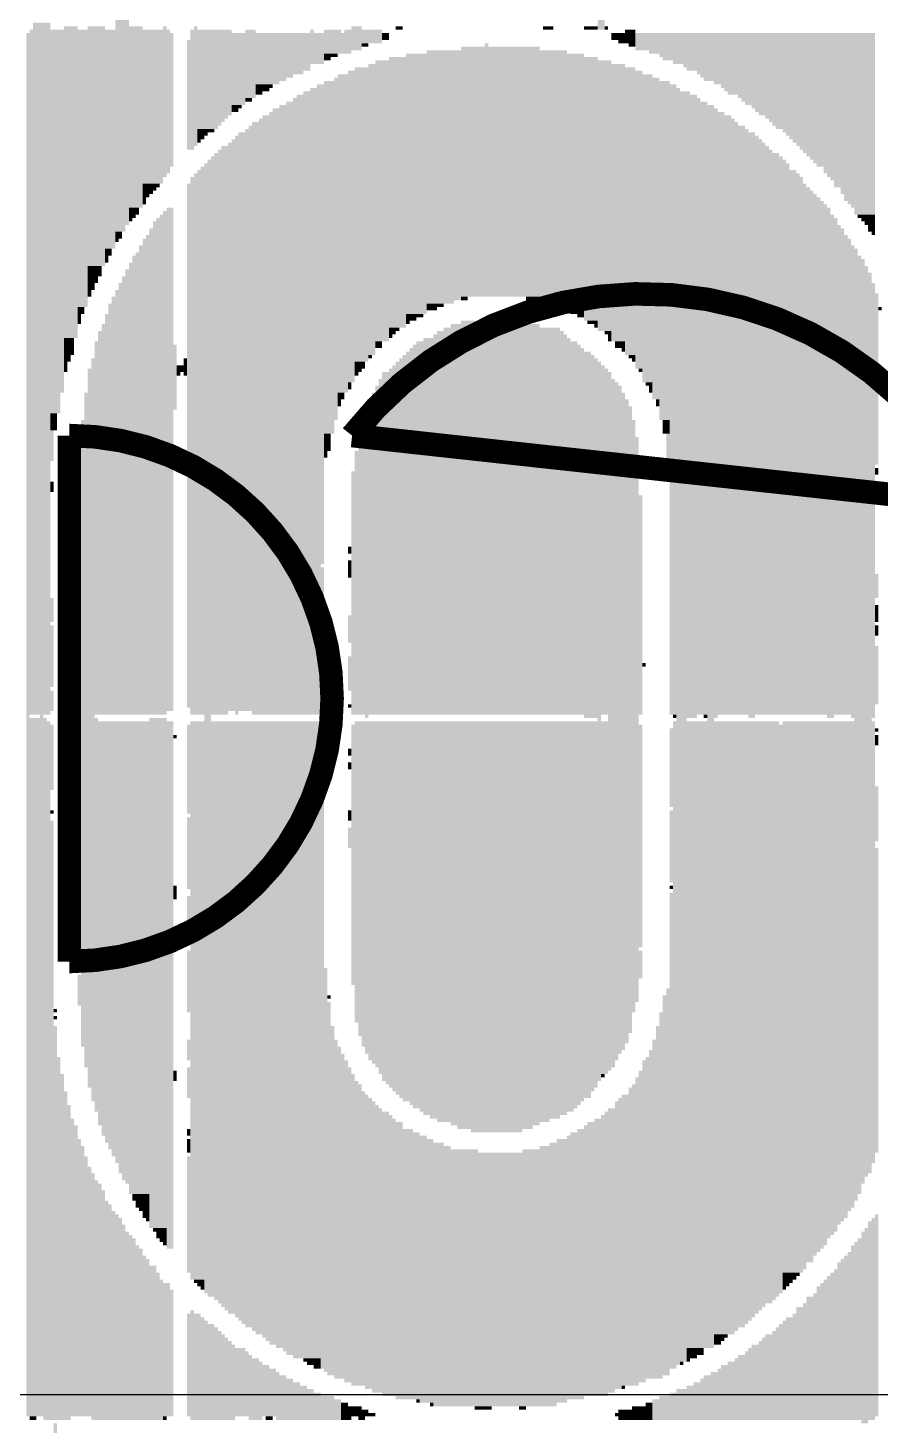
# Model space of a CAD drawing. Extents: x 0 to 19.7, y 0 to 11.
# Drawn here: x 13.836 to 15.644, y 3.736 to 6.698 of the extents above; entities that cross this region are included whole.
import ezdxf

# ---------------------------------------------------------------- set-up
doc = ezdxf.new("R2010")
doc.units = 0
doc.layers.get('0').update_dxf_attribs({"linetype": 'CONTINUOUS'})
doc.layers.add('1', color=1, linetype='CONTINUOUS')

# ---------------------------------------------------------------- blocks, each defined once
blk = doc.blocks.new('*U0')
at = {"color": 7}
for points in [[(2072, 1124), (2074, 1124), (2072, 922), (2074, 922)], [(1931, 1099), (1934, 1099), (1931, 863), (1934, 863)], [(1934, 1098), (1935, 1098), (1934, 865), (1935, 865)], [(1907, 924), (1912, 924), (1907, 722), (1912, 722)], [(1916, 923), (1920, 923), (1916, 832), (1920, 832)], [(1923, 923), (1928, 923), (1923, 853), (1928, 853)], [(1935, 923), (1939, 923), (1935, 870), (1939, 870)], [(1945, 923), (1946, 923), (1945, 879), (1946, 879)], [(1954, 923), (1955, 923), (1954, 888), (1955, 888)], [(2000, 923), (2003, 923), (2000, 916), (2003, 916)], [(2013, 923), (2015, 923), (2013, 922), (2015, 922)], [(2056, 923), (2059, 923), (2056, 922), (2059, 922)], [(2068, 923), (2072, 923), (2068, 922), (2072, 922)], [(2074, 923), (2075, 923), (2074, 922), (2075, 922)], [(1905, 921), (1906, 921), (1905, 517), (1906, 517)], [(1906, 922), (1907, 922), (1906, 722), (1907, 722)], [(1912, 922), (1916, 922), (1912, 816), (1916, 816)], [(1920, 922), (1923, 922), (1920, 841), (1923, 841)], [(1928, 922), (1931, 922), (1928, 858), (1931, 858)], [(1939, 922), (1945, 922), (1939, 877), (1945, 877)], [(1946, 922), (1947, 922), (1946, 880), (1947, 880)], [(1947, 921), (1948, 921), (1947, 882), (1948, 882)], [(1952, 919), (1953, 919), (1952, 887), (1953, 887)], [(1953, 922), (1954, 922), (1953, 887), (1954, 887)], [(1955, 922), (1965, 922), (1955, 897), (1965, 897)], [(1965, 921), (1969, 921), (1965, 900), (1969, 900)], [(1969, 922), (1972, 922), (1969, 902), (1972, 902)], [(1972, 921), (1988, 921), (1972, 910), (1988, 910)], [(1988, 922), (1989, 922), (1988, 912), (1989, 912)], [(1989, 921), (1992, 921), (1989, 912), (1992, 912)], [(1992, 922), (1997, 922), (1992, 915), (1997, 915)], [(1997, 921), (1998, 921), (1997, 915), (1998, 915)], [(1998, 922), (2000, 922), (1998, 915), (2000, 915)], [(2003, 922), (2009, 922), (2003, 918), (2009, 918)], [(2003, 918), (2005, 918), (2003, 917), (2005, 917)], [(2009, 921), (2011, 921), (2009, 919), (2011, 919)], [(2039, 918), (2040, 918), (2039, 844), (2040, 844)], [(2076, 921), (2080, 921), (2076, 919), (2080, 919)], [(2078, 919), (2080, 919), (2078, 918), (2080, 918)], [(2080, 922), (2083, 922), (2080, 918), (2083, 918)], [(2081, 918), (2083, 918), (2081, 917), (2083, 917)], [(2083, 921), (2153, 921), (2083, 916), (2153, 916)], [(1992, 915), (1996, 915), (1992, 914), (1996, 914)], [(1992, 914), (1994, 914), (1992, 913), (1994, 913)], [(2011, 914), (2016, 914), (2011, 835), (2016, 835)], [(2016, 915), (2022, 915), (2016, 839), (2022, 839)], [(2022, 916), (2032, 916), (2022, 843), (2032, 843)], [(2032, 917), (2039, 917), (2032, 844), (2039, 844)], [(2040, 917), (2055, 917), (2040, 844), (2055, 844)], [(2055, 916), (2063, 916), (2055, 842), (2063, 842)], [(2063, 915), (2068, 915), (2063, 840), (2068, 840)], [(2068, 914), (2072, 914), (2068, 837), (2072, 837)], [(2087, 916), (2153, 916), (2087, 915), (2153, 915)], [(2090, 915), (2153, 915), (2090, 914), (2153, 914)], [(2091, 914), (2153, 914), (2091, 913), (2153, 913)], [(1972, 910), (1986, 910), (1972, 909), (1986, 909)], [(1999, 910), (2001, 910), (1999, 819), (2001, 819)], [(2001, 911), (2005, 911), (2001, 825), (2005, 825)], [(2005, 912), (2007, 912), (2005, 827), (2007, 827)], [(2007, 913), (2011, 913), (2007, 831), (2011, 831)], [(2072, 913), (2076, 913), (2072, 834), (2076, 834)], [(2076, 912), (2080, 912), (2076, 831), (2080, 831)], [(2080, 911), (2083, 911), (2080, 827), (2083, 827)], [(2083, 910), (2085, 910), (2083, 823), (2085, 823)], [(2094, 913), (2153, 913), (2094, 912), (2153, 912)], [(2097, 912), (2153, 912), (2097, 911), (2153, 911)], [(2098, 911), (2153, 911), (2098, 910), (2153, 910)], [(2101, 910), (2153, 910), (2101, 909), (2153, 909)], [(1972, 909), (1983, 909), (1972, 908), (1983, 908)], [(1972, 908), (1981, 908), (1972, 907), (1981, 907)], [(1972, 907), (1979, 907), (1972, 906), (1979, 906)], [(1972, 906), (1977, 906), (1972, 905), (1977, 905)], [(1990, 906), (1992, 906), (1990, 766), (1992, 766)], [(1992, 907), (1995, 907), (1992, 804), (1995, 804)], [(1995, 908), (1996, 908), (1995, 808), (1996, 808)], [(1996, 909), (1999, 909), (1996, 816), (1999, 816)], [(2085, 909), (2088, 909), (2085, 819), (2088, 819)], [(2088, 908), (2090, 908), (2088, 814), (2090, 814)], [(2090, 907), (2093, 907), (2090, 808), (2093, 808)], [(2093, 906), (2095, 906), (2093, 722), (2095, 722)], [(2102, 909), (2153, 909), (2102, 908), (2153, 908)], [(2103, 908), (2153, 908), (2103, 907), (2153, 907)], [(2106, 907), (2153, 907), (2106, 906), (2153, 906)], [(2108, 906), (2153, 906), (2108, 905), (2153, 905)], [(1969, 902), (1971, 902), (1969, 901), (1971, 901)], [(1972, 905), (1976, 905), (1972, 904), (1976, 904)], [(1972, 904), (1974, 904), (1972, 903), (1974, 903)], [(1983, 902), (1984, 902), (1983, 722), (1984, 722)], [(1984, 903), (1986, 903), (1984, 722), (1986, 722)], [(1986, 904), (1988, 904), (1986, 722), (1988, 722)], [(1988, 905), (1990, 905), (1988, 722), (1990, 722)], [(2095, 905), (2096, 905), (2095, 532), (2096, 532)], [(2096, 904), (2099, 904), (2096, 721), (2099, 721)], [(2099, 903), (2101, 903), (2099, 721), (2101, 721)], [(2101, 902), (2102, 902), (2101, 722), (2102, 722)], [(2109, 905), (2153, 905), (2109, 904), (2153, 904)], [(2110, 904), (2153, 904), (2110, 903), (2153, 903)], [(2113, 903), (2153, 903), (2113, 902), (2153, 902)], [(2114, 902), (2153, 902), (2114, 901), (2153, 901)], [(1965, 900), (1968, 900), (1965, 899), (1968, 899)], [(1965, 899), (1967, 899), (1965, 898), (1967, 898)], [(1976, 898), (1977, 898), (1976, 722), (1977, 722)], [(1977, 899), (1979, 899), (1977, 722), (1979, 722)], [(1979, 900), (1981, 900), (1979, 722), (1981, 722)], [(1981, 901), (1983, 901), (1981, 722), (1983, 722)], [(2102, 901), (2104, 901), (2102, 722), (2104, 722)], [(2104, 900), (2106, 900), (2104, 537), (2106, 537)], [(2106, 899), (2107, 899), (2106, 721), (2107, 721)], [(2107, 898), (2109, 898), (2107, 722), (2109, 722)], [(2115, 901), (2153, 901), (2115, 900), (2153, 900)], [(2117, 900), (2153, 900), (2117, 899), (2153, 899)], [(2118, 899), (2153, 899), (2118, 898), (2153, 898)], [(2119, 898), (2153, 898), (2119, 897), (2153, 897)], [(1955, 897), (1964, 897), (1955, 896), (1964, 896)], [(1955, 896), (1963, 896), (1955, 895), (1963, 895)], [(1955, 895), (1962, 895), (1955, 894), (1962, 894)], [(1955, 894), (1961, 894), (1955, 893), (1961, 893)], [(1970, 894), (1971, 894), (1970, 723), (1971, 723)], [(1971, 895), (1973, 895), (1971, 722), (1973, 722)], [(1973, 896), (1974, 896), (1973, 722), (1974, 722)], [(1974, 897), (1976, 897), (1974, 722), (1976, 722)], [(2109, 897), (2111, 897), (2109, 722), (2111, 722)], [(2111, 896), (2112, 896), (2111, 722), (2112, 722)], [(2112, 895), (2113, 895), (2112, 722), (2113, 722)], [(2113, 894), (2115, 894), (2113, 722), (2115, 722)], [(2121, 897), (2153, 897), (2121, 896), (2153, 896)], [(2122, 896), (2153, 896), (2122, 895), (2153, 895)], [(2123, 895), (2153, 895), (2123, 894), (2153, 894)], [(2124, 894), (2153, 894), (2124, 893), (2153, 893)], [(1955, 893), (1960, 893), (1955, 892), (1960, 892)], [(1955, 892), (1958, 892), (1955, 891), (1958, 891)], [(1955, 891), (1957, 891), (1955, 890), (1957, 890)], [(1955, 890), (1956, 890), (1955, 889), (1956, 889)], [(1965, 890), (1966, 890), (1965, 723), (1966, 723)], [(1966, 891), (1967, 891), (1966, 722), (1967, 722)], [(1967, 892), (1969, 892), (1967, 723), (1969, 723)], [(1969, 893), (1970, 893), (1969, 723), (1970, 723)], [(2115, 893), (2116, 893), (2115, 722), (2116, 722)], [(2116, 892), (2118, 892), (2116, 721), (2118, 721)], [(2118, 891), (2119, 891), (2118, 722), (2119, 722)], [(2119, 890), (2120, 890), (2119, 722), (2120, 722)], [(2126, 893), (2153, 893), (2126, 892), (2153, 892)], [(2127, 892), (2153, 892), (2127, 891), (2153, 891)], [(2128, 891), (2153, 891), (2128, 890), (2153, 890)], [(2129, 890), (2153, 890), (2129, 889), (2153, 889)], [(1960, 886), (1961, 886), (1960, 722), (1961, 722)], [(1961, 887), (1962, 887), (1961, 722), (1962, 722)], [(1962, 888), (1964, 888), (1962, 722), (1964, 722)], [(1964, 889), (1965, 889), (1964, 723), (1965, 723)], [(2120, 889), (2121, 889), (2120, 722), (2121, 722)], [(2121, 888), (2122, 888), (2121, 722), (2122, 722)], [(2122, 887), (2123, 887), (2122, 722), (2123, 722)], [(2123, 886), (2125, 886), (2123, 722), (2125, 722)], [(2130, 889), (2153, 889), (2130, 888), (2153, 888)], [(2131, 888), (2153, 888), (2131, 887), (2153, 887)], [(2132, 887), (2153, 887), (2132, 886), (2153, 886)], [(2133, 886), (2153, 886), (2133, 885), (2153, 885)], [(1956, 882), (1957, 882), (1956, 722), (1957, 722)], [(1957, 883), (1958, 883), (1957, 553), (1958, 553)], [(1958, 884), (1959, 884), (1958, 552), (1959, 552)], [(1959, 885), (1960, 885), (1959, 722), (1960, 722)], [(2125, 885), (2126, 885), (2125, 722), (2126, 722)], [(2126, 884), (2127, 884), (2126, 722), (2127, 722)], [(2127, 883), (2128, 883), (2127, 722), (2128, 722)], [(2134, 885), (2153, 885), (2134, 884), (2153, 884)], [(2135, 884), (2153, 884), (2135, 883), (2153, 883)], [(2136, 883), (2153, 883), (2136, 882), (2153, 882)], [(2138, 882), (2153, 882), (2138, 880), (2153, 880)], [(1953, 879), (1954, 879), (1953, 722), (1954, 722)], [(1954, 880), (1955, 880), (1954, 722), (1955, 722)], [(1955, 881), (1956, 881), (1955, 722), (1956, 722)], [(2128, 881), (2130, 881), (2128, 722), (2130, 722)], [(2130, 880), (2131, 880), (2130, 722), (2131, 722)], [(2131, 879), (2132, 879), (2131, 722), (2132, 722)], [(2139, 880), (2153, 880), (2139, 879), (2153, 879)], [(2140, 879), (2153, 879), (2140, 878), (2153, 878)], [(2141, 878), (2153, 878), (2141, 876), (2153, 876)], [(1939, 877), (1944, 877), (1939, 876), (1944, 876)], [(1939, 876), (1943, 876), (1939, 875), (1943, 875)], [(1939, 875), (1942, 875), (1939, 874), (1942, 874)], [(1939, 874), (1941, 874), (1939, 873), (1941, 873)], [(1952, 877), (1953, 877), (1952, 724), (1953, 724)], [(2132, 877), (2133, 877), (2132, 722), (2133, 722)], [(2133, 876), (2134, 876), (2133, 722), (2134, 722)], [(2134, 875), (2135, 875), (2134, 722), (2135, 722)], [(2135, 874), (2136, 874), (2135, 722), (2136, 722)], [(2143, 876), (2153, 876), (2143, 874), (2153, 874)], [(2144, 874), (2153, 874), (2144, 872), (2153, 872)], [(1935, 870), (1938, 870), (1935, 868), (1938, 868)], [(1939, 873), (1940, 873), (1939, 871), (1940, 871)], [(1946, 870), (1948, 870), (1946, 723), (1948, 723)], [(2136, 873), (2137, 873), (2136, 722), (2137, 722)], [(2137, 872), (2138, 872), (2137, 722), (2138, 722)], [(2138, 871), (2139, 871), (2138, 722), (2139, 722)], [(2139, 870), (2140, 870), (2139, 721), (2140, 721)], [(2145, 872), (2153, 872), (2145, 871), (2153, 871)], [(2146, 871), (2153, 871), (2146, 870), (2153, 870)], [(2147, 870), (2153, 870), (2147, 868), (2153, 868)], [(1935, 868), (1937, 868), (1935, 867), (1937, 867)], [(1935, 867), (1936, 867), (1935, 866), (1936, 866)], [(1942, 866), (1943, 866), (1942, 722), (1943, 722)], [(1943, 867), (1944, 867), (1943, 722), (1944, 722)], [(1944, 868), (1945, 868), (1944, 722), (1945, 722)], [(1945, 869), (1946, 869), (1945, 722), (1946, 722)], [(2140, 868), (2141, 868), (2140, 721), (2141, 721)], [(2141, 867), (2142, 867), (2141, 722), (2142, 722)], [(2142, 865), (2143, 865), (2142, 722), (2143, 722)], [(2148, 868), (2153, 868), (2148, 867), (2153, 867)], [(2149, 867), (2153, 867), (2149, 866), (2153, 866)], [(2150, 866), (2153, 866), (2150, 865), (2153, 865)], [(2151, 865), (2153, 865), (2151, 863), (2153, 863)], [(1931, 863), (1933, 863), (1931, 861), (1933, 861)], [(1931, 861), (1932, 861), (1931, 860), (1932, 860)], [(1939, 861), (1940, 861), (1939, 722), (1940, 722)], [(1940, 862), (1941, 862), (1940, 722), (1941, 722)], [(1941, 864), (1942, 864), (1941, 722), (1942, 722)], [(2143, 864), (2144, 864), (2143, 722), (2144, 722)], [(2144, 862), (2145, 862), (2144, 722), (2145, 722)], [(2145, 861), (2146, 861), (2145, 722), (2146, 722)], [(2152, 863), (2153, 863), (2152, 862), (2153, 862)], [(1928, 858), (1930, 858), (1928, 856), (1930, 856)], [(1937, 857), (1938, 857), (1937, 722), (1938, 722)], [(1938, 859), (1939, 859), (1938, 722), (1939, 722)], [(2146, 859), (2147, 859), (2146, 721), (2147, 721)], [(2147, 858), (2148, 858), (2147, 580), (2148, 580)], [(1923, 853), (1927, 853), (1923, 850), (1927, 850)], [(1928, 856), (1929, 856), (1928, 854), (1929, 854)], [(1935, 854), (1936, 854), (1935, 722), (1936, 722)], [(1936, 856), (1937, 856), (1936, 722), (1937, 722)], [(2148, 856), (2149, 856), (2148, 582), (2149, 582)], [(2149, 855), (2150, 855), (2149, 585), (2150, 585)], [(2150, 853), (2151, 853), (2150, 587), (2151, 587)], [(1923, 850), (1926, 850), (1923, 848), (1926, 848)], [(1933, 850), (1934, 850), (1933, 722), (1934, 722)], [(1934, 852), (1935, 852), (1934, 722), (1935, 722)], [(2151, 851), (2152, 851), (2151, 588), (2152, 588)], [(1923, 848), (1925, 848), (1923, 846), (1925, 846)], [(1923, 846), (1924, 846), (1923, 844), (1924, 844)], [(1931, 846), (1932, 846), (1931, 722), (1932, 722)], [(1932, 848), (1933, 848), (1932, 722), (1933, 722)], [(2152, 848), (2153, 848), (2152, 721), (2153, 721)], [(2153, 845), (2154, 845), (2153, 819), (2154, 819)], [(1920, 841), (1922, 841), (1920, 839), (1922, 839)], [(1929, 842), (1930, 842), (1929, 722), (1930, 722)], [(1930, 844), (1931, 844), (1930, 722), (1931, 722)], [(2022, 843), (2030, 843), (2022, 842), (2030, 842)], [(2022, 842), (2027, 842), (2022, 841), (2027, 841)], [(2022, 841), (2025, 841), (2022, 840), (2025, 840)], [(2032, 844), (2034, 844), (2032, 843), (2034, 843)], [(2051, 844), (2055, 844), (2051, 843), (2055, 843)], [(2058, 842), (2063, 842), (2058, 841), (2063, 841)], [(2061, 841), (2063, 841), (2061, 840), (2063, 840)], [(2154, 841), (2155, 841), (2154, 840), (2155, 840)], [(1920, 839), (1921, 839), (1920, 836), (1921, 836)], [(1928, 839), (1929, 839), (1928, 722), (1929, 722)], [(2016, 839), (2021, 839), (2016, 838), (2021, 838)], [(2016, 838), (2019, 838), (2016, 837), (2019, 837)], [(2016, 837), (2017, 837), (2016, 836), (2017, 836)], [(2032, 837), (2040, 837), (2032, 722), (2040, 722)], [(2040, 838), (2044, 838), (2040, 722), (2044, 722)], [(2044, 837), (2045, 837), (2044, 722), (2045, 722)], [(2045, 838), (2047, 838), (2045, 722), (2047, 722)], [(2047, 837), (2051, 837), (2047, 722), (2051, 722)], [(2064, 840), (2068, 840), (2064, 839), (2068, 839)], [(2066, 839), (2068, 839), (2066, 838), (2068, 838)], [(2069, 837), (2072, 837), (2069, 836), (2072, 836)], [(1926, 834), (1927, 834), (1926, 722), (1927, 722)], [(1927, 836), (1928, 836), (1927, 722), (1928, 722)], [(2011, 835), (2014, 835), (2011, 834), (2014, 834)], [(2011, 834), (2013, 834), (2011, 833), (2013, 833)], [(2011, 833), (2012, 833), (2011, 832), (2012, 832)], [(2024, 833), (2025, 833), (2024, 722), (2025, 722)], [(2025, 834), (2027, 834), (2025, 722), (2027, 722)], [(2027, 835), (2029, 835), (2027, 722), (2029, 722)], [(2029, 836), (2032, 836), (2029, 722), (2032, 722)], [(2051, 836), (2055, 836), (2051, 722), (2055, 722)], [(2055, 835), (2061, 835), (2055, 722), (2061, 722)], [(2061, 834), (2062, 834), (2061, 722), (2062, 722)], [(2062, 833), (2063, 833), (2062, 722), (2063, 722)], [(2071, 836), (2072, 836), (2071, 835), (2072, 835)], [(2074, 834), (2076, 834), (2074, 833), (2076, 833)], [(2075, 833), (2076, 833), (2075, 831), (2076, 831)], [(1916, 832), (1919, 832), (1916, 827), (1919, 827)], [(1925, 831), (1926, 831), (1925, 722), (1926, 722)], [(1948, 830), (1949, 830), (1948, 811), (1949, 811)], [(2007, 831), (2009, 831), (2007, 829), (2009, 829)], [(2017, 829), (2018, 829), (2017, 722), (2018, 722)], [(2018, 830), (2019, 830), (2018, 722), (2019, 722)], [(2019, 831), (2021, 831), (2019, 722), (2021, 722)], [(2021, 832), (2024, 832), (2021, 722), (2024, 722)], [(2063, 832), (2064, 832), (2063, 722), (2064, 722)], [(2064, 831), (2066, 831), (2064, 722), (2066, 722)], [(2066, 830), (2067, 830), (2066, 722), (2067, 722)], [(2067, 829), (2068, 829), (2067, 722), (2068, 722)], [(2077, 831), (2080, 831), (2077, 829), (2080, 829)], [(2079, 829), (2080, 829), (2079, 828), (2080, 828)], [(1916, 827), (1918, 827), (1916, 825), (1918, 825)], [(1916, 825), (1917, 825), (1916, 822), (1917, 822)], [(1924, 826), (1925, 826), (1924, 609), (1925, 609)], [(1951, 826), (1952, 826), (1951, 821), (1952, 821)], [(2001, 825), (2004, 825), (2001, 823), (2004, 823)], [(2005, 827), (2006, 827), (2005, 826), (2006, 826)], [(2013, 825), (2014, 825), (2013, 722), (2014, 722)], [(2014, 826), (2015, 826), (2014, 722), (2015, 722)], [(2015, 827), (2016, 827), (2015, 722), (2016, 722)], [(2016, 828), (2017, 828), (2016, 722), (2017, 722)], [(2068, 828), (2070, 828), (2068, 721), (2070, 721)], [(2070, 827), (2071, 827), (2070, 721), (2071, 721)], [(2071, 826), (2072, 826), (2071, 721), (2072, 721)], [(2072, 825), (2073, 825), (2072, 615), (2073, 615)], [(2081, 827), (2083, 827), (2081, 826), (2083, 826)], [(2082, 826), (2083, 826), (2082, 825), (2083, 825)], [(1923, 823), (1924, 823), (1923, 613), (1924, 613)], [(1949, 824), (1951, 824), (1949, 822), (1951, 822)], [(1949, 822), (1950, 822), (1949, 821), (1950, 821)], [(2001, 823), (2003, 823), (2001, 822), (2003, 822)], [(2001, 822), (2002, 822), (2001, 821), (2002, 821)], [(2009, 822), (2011, 822), (2009, 722), (2011, 722)], [(2011, 823), (2012, 823), (2011, 722), (2012, 722)], [(2012, 824), (2013, 824), (2012, 722), (2013, 722)], [(2073, 824), (2074, 824), (2073, 722), (2074, 722)], [(2074, 823), (2075, 823), (2074, 722), (2075, 722)], [(2075, 822), (2076, 822), (2075, 618), (2076, 618)], [(2084, 823), (2085, 823), (2084, 822), (2085, 822)], [(1912, 816), (1915, 816), (1912, 810), (1915, 810)], [(1922, 816), (1923, 816), (1922, 619), (1923, 619)], [(1996, 816), (1998, 816), (1996, 814), (1998, 814)], [(1999, 819), (2000, 819), (1999, 817), (2000, 817)], [(2006, 816), (2007, 816), (2006, 722), (2007, 722)], [(2007, 818), (2008, 818), (2007, 722), (2008, 722)], [(2008, 820), (2009, 820), (2008, 722), (2009, 722)], [(2076, 820), (2077, 820), (2076, 619), (2077, 619)], [(2077, 819), (2078, 819), (2077, 621), (2078, 621)], [(2078, 818), (2079, 818), (2078, 623), (2079, 623)], [(2079, 816), (2080, 816), (2079, 624), (2080, 624)], [(2086, 819), (2088, 819), (2086, 818), (2088, 818)], [(2087, 818), (2088, 818), (2087, 816), (2088, 816)], [(2153, 817), (2154, 817), (2153, 795), (2154, 795)], [(1996, 814), (1997, 814), (1996, 812), (1997, 812)], [(2004, 812), (2005, 812), (2004, 721), (2005, 721)], [(2005, 814), (2006, 814), (2005, 722), (2006, 722)], [(2080, 814), (2081, 814), (2080, 626), (2081, 626)], [(2081, 812), (2082, 812), (2081, 629), (2082, 629)], [(2089, 814), (2090, 814), (2089, 812), (2090, 812)], [(1912, 810), (1914, 810), (1912, 805), (1914, 805)], [(1921, 808), (1922, 808), (1921, 625), (1922, 625)], [(2003, 809), (2004, 809), (2003, 722), (2004, 722)], [(2082, 808), (2083, 808), (2082, 635), (2083, 635)], [(2091, 808), (2093, 808), (2091, 804), (2093, 804)], [(1912, 805), (1913, 805), (1912, 796), (1913, 796)], [(1992, 804), (1994, 804), (1992, 799), (1994, 799)], [(2002, 805), (2003, 805), (2002, 722), (2003, 722)], [(2092, 804), (2093, 804), (2092, 796), (2093, 796)], [(2083, 803), (2084, 803), (2083, 638), (2084, 638)], [(1992, 799), (1993, 799), (1992, 797), (1993, 797)], [(2001, 799), (2002, 799), (2001, 722), (2002, 722)], [(2000, 793), (2001, 793), (2000, 722), (2001, 722)], [(2153, 794), (2154, 794), (2153, 792), (2154, 792)], [(1912, 790), (1913, 790), (1912, 787), (1913, 787)], [(1920, 789), (1921, 789), (1920, 788), (1921, 788)], [(2153, 790), (2154, 790), (2153, 786), (2154, 786)], [(1920, 784), (1921, 784), (1920, 723), (1921, 723)], [(2084, 786), (2085, 786), (2084, 722), (2085, 722)], [(1999, 771), (2000, 771), (1999, 769), (2000, 769)], [(1990, 766), (1991, 766), (1990, 722), (1991, 722)], [(1991, 765), (1992, 765), (1991, 723), (1992, 723)], [(1999, 767), (2000, 767), (1999, 762), (2000, 762)], [(2153, 763), (2154, 763), (2153, 756), (2154, 756)], [(1912, 756), (1913, 756), (1912, 749), (1913, 749)], [(1999, 751), (2000, 751), (1999, 743), (2000, 743)], [(2153, 754), (2154, 754), (2153, 749), (2154, 749)], [(1912, 748), (1913, 748), (1912, 730), (1913, 730)], [(2153, 748), (2154, 748), (2153, 745), (2154, 745)], [(1999, 739), (2000, 739), (1999, 729), (2000, 729)], [(2153, 742), (2154, 742), (2153, 725), (2154, 725)], [(2085, 737), (2086, 737), (2085, 736), (2086, 736)], [(1912, 729), (1913, 729), (1912, 723), (1913, 723)], [(1999, 725), (2000, 725), (1999, 724), (2000, 724)], [(1906, 721), (1909, 721), (1906, 517), (1909, 517)], [(1909, 722), (1910, 722), (1909, 517), (1910, 517)], [(1910, 721), (1911, 721), (1910, 516), (1911, 516)], [(1911, 720), (1912, 720), (1911, 516), (1912, 516)], [(1912, 719), (1913, 719), (1912, 700), (1913, 700)], [(1920, 719), (1921, 719), (1920, 682), (1921, 682)], [(1925, 721), (1926, 721), (1925, 606), (1926, 606)], [(1926, 720), (1941, 720), (1926, 602), (1941, 602)], [(1941, 721), (1946, 721), (1941, 572), (1946, 572)], [(1946, 720), (1948, 720), (1946, 566), (1948, 566)], [(1952, 719), (1953, 719), (1952, 693), (1953, 693)], [(1953, 720), (1957, 720), (1953, 557), (1957, 557)], [(1959, 720), (1991, 720), (1959, 552), (1991, 552)], [(1991, 719), (1992, 719), (1991, 531), (1992, 531)], [(2000, 719), (2001, 719), (2000, 643), (2001, 643)], [(2001, 720), (2072, 720), (2001, 632), (2072, 632)], [(2073, 720), (2075, 720), (2073, 617), (2075, 617)], [(2084, 719), (2085, 719), (2084, 654), (2085, 654)], [(2094, 722), (2095, 722), (2094, 721), (2095, 721)], [(2094, 720), (2095, 720), (2094, 531), (2095, 531)], [(2096, 721), (2098, 721), (2096, 533), (2098, 533)], [(2098, 720), (2104, 720), (2098, 537), (2104, 537)], [(2103, 722), (2104, 722), (2103, 721), (2104, 721)], [(2106, 720), (2125, 720), (2106, 552), (2125, 552)], [(2125, 719), (2126, 719), (2125, 553), (2126, 553)], [(2126, 720), (2147, 720), (2126, 578), (2147, 578)], [(2152, 720), (2153, 720), (2152, 591), (2153, 591)], [(1948, 716), (1949, 716), (1948, 715), (1949, 715)], [(2093, 718), (2094, 718), (2093, 695), (2094, 695)], [(2153, 718), (2154, 718), (2153, 717), (2154, 717)], [(2153, 716), (2154, 716), (2153, 713), (2154, 713)], [(1999, 712), (2000, 712), (1999, 710), (2000, 710)], [(1999, 708), (2000, 708), (1999, 706), (2000, 706)], [(2153, 701), (2154, 701), (2153, 685), (2154, 685)], [(1912, 694), (1913, 694), (1912, 693), (1913, 693)], [(1999, 694), (2000, 694), (1999, 691), (2000, 691)], [(2093, 694), (2094, 694), (2093, 673), (2094, 673)], [(1912, 691), (1913, 691), (1912, 516), (1913, 516)], [(1952, 692), (1953, 692), (1952, 671), (1953, 671)], [(1999, 689), (2000, 689), (1999, 683), (2000, 683)], [(2153, 683), (2154, 683), (2153, 594), (2154, 594)], [(1920, 674), (1921, 674), (1920, 673), (1921, 673)], [(1948, 672), (1949, 672), (1948, 668), (1949, 668)], [(2093, 672), (2094, 672), (2093, 671), (2094, 671)], [(2093, 670), (2094, 670), (2093, 531), (2094, 531)], [(1952, 669), (1953, 669), (1952, 661), (1953, 661)], [(1952, 658), (1953, 658), (1952, 655), (1953, 655)], [(1952, 653), (1953, 653), (1952, 635), (1953, 635)], [(2084, 653), (2085, 653), (2084, 645), (2085, 645)], [(1920, 646), (1921, 646), (1920, 637), (1921, 637)], [(1992, 648), (1993, 648), (1992, 530), (1993, 530)], [(2092, 642), (2093, 642), (2092, 529), (2093, 529)], [(1993, 640), (1994, 640), (1993, 639), (1994, 639)], [(1993, 638), (1994, 638), (1993, 529), (1994, 529)], [(2091, 640), (2092, 640), (2091, 529), (2092, 529)], [(1913, 636), (1914, 636), (1913, 635), (1914, 635)], [(1913, 634), (1914, 634), (1913, 633), (1914, 633)], [(2090, 635), (2091, 635), (2090, 528), (2091, 528)], [(1913, 631), (1914, 631), (1913, 516), (1914, 516)], [(1994, 631), (1995, 631), (1994, 529), (1995, 529)], [(2002, 632), (2072, 632), (2002, 628), (2072, 628)], [(2089, 631), (2090, 631), (2089, 528), (2090, 528)], [(1952, 627), (1953, 627), (1952, 621), (1953, 621)], [(1995, 627), (1996, 627), (1995, 528), (1996, 528)], [(1996, 625), (1997, 625), (1996, 528), (1997, 528)], [(2003, 628), (2072, 628), (2003, 625), (2072, 625)], [(2004, 625), (2072, 625), (2004, 623), (2072, 623)], [(2088, 627), (2089, 627), (2088, 528), (2089, 528)], [(1914, 622), (1915, 622), (1914, 516), (1915, 516)], [(1997, 623), (1998, 623), (1997, 528), (1998, 528)], [(1998, 621), (1999, 621), (1998, 527), (1999, 527)], [(2005, 623), (2072, 623), (2005, 621), (2072, 621)], [(2006, 621), (2072, 621), (2006, 620), (2072, 620)], [(2085, 621), (2086, 621), (2085, 527), (2086, 527)], [(2086, 622), (2087, 622), (2086, 528), (2087, 528)], [(2087, 624), (2088, 624), (2087, 528), (2088, 528)], [(1915, 617), (1916, 617), (1915, 516), (1916, 516)], [(1948, 618), (1949, 618), (1948, 615), (1949, 615)], [(1952, 619), (1953, 619), (1952, 610), (1953, 610)], [(1999, 619), (2000, 619), (1999, 527), (2000, 527)], [(2000, 617), (2001, 617), (2000, 526), (2001, 526)], [(2007, 620), (2072, 620), (2007, 619), (2072, 619)], [(2008, 619), (2072, 619), (2008, 617), (2072, 617)], [(2009, 617), (2072, 617), (2009, 615), (2072, 615)], [(2073, 617), (2074, 617), (2073, 616), (2074, 616)], [(2084, 618), (2085, 618), (2084, 527), (2085, 527)], [(1916, 612), (1917, 612), (1916, 516), (1917, 516)], [(2001, 615), (2002, 615), (2001, 526), (2002, 526)], [(2002, 614), (2003, 614), (2002, 526), (2003, 526)], [(2003, 612), (2004, 612), (2003, 526), (2004, 526)], [(2010, 615), (2072, 615), (2010, 614), (2072, 614)], [(2011, 614), (2072, 614), (2011, 613), (2072, 613)], [(2012, 613), (2071, 613), (2012, 612), (2071, 612)], [(2013, 612), (2070, 612), (2013, 611), (2070, 611)], [(2081, 613), (2082, 613), (2081, 526), (2082, 526)], [(2082, 614), (2083, 614), (2082, 526), (2083, 526)], [(2083, 616), (2084, 616), (2083, 526), (2084, 526)], [(1917, 608), (1918, 608), (1917, 516), (1918, 516)], [(2004, 611), (2005, 611), (2004, 525), (2005, 525)], [(2005, 610), (2006, 610), (2005, 525), (2006, 525)], [(2006, 609), (2007, 609), (2006, 524), (2007, 524)], [(2007, 608), (2008, 608), (2007, 524), (2008, 524)], [(2014, 611), (2070, 611), (2014, 610), (2070, 610)], [(2015, 610), (2068, 610), (2015, 609), (2068, 609)], [(2017, 609), (2067, 609), (2017, 608), (2067, 608)], [(2018, 608), (2066, 608), (2018, 607), (2066, 607)], [(2077, 609), (2078, 609), (2077, 525), (2078, 525)], [(2078, 610), (2079, 610), (2078, 525), (2079, 525)], [(2079, 611), (2081, 611), (2079, 526), (2081, 526)], [(1918, 604), (1919, 604), (1918, 517), (1919, 517)], [(2008, 607), (2009, 607), (2008, 524), (2009, 524)], [(2009, 606), (2011, 606), (2009, 523), (2011, 523)], [(2011, 605), (2012, 605), (2011, 523), (2012, 523)], [(2012, 604), (2013, 604), (2012, 523), (2013, 523)], [(2020, 607), (2065, 607), (2020, 606), (2065, 606)], [(2021, 606), (2063, 606), (2021, 605), (2063, 605)], [(2023, 605), (2061, 605), (2023, 604), (2061, 604)], [(2025, 604), (2058, 604), (2025, 603), (2058, 603)], [(2071, 604), (2073, 604), (2071, 523), (2073, 523)], [(2073, 605), (2074, 605), (2073, 523), (2074, 523)], [(2074, 606), (2075, 606), (2074, 523), (2075, 523)], [(2075, 607), (2077, 607), (2075, 524), (2077, 524)], [(1919, 602), (1920, 602), (1919, 517), (1920, 517)], [(1927, 602), (1941, 602), (1927, 599), (1941, 599)], [(1952, 601), (1953, 601), (1952, 599), (1953, 599)], [(2013, 603), (2015, 603), (2013, 522), (2015, 522)], [(2015, 601), (2018, 601), (2015, 522), (2018, 522)], [(2018, 600), (2020, 600), (2018, 522), (2020, 522)], [(2029, 603), (2055, 603), (2029, 602), (2055, 602)], [(2031, 602), (2053, 602), (2031, 601), (2053, 601)], [(2035, 601), (2050, 601), (2035, 600), (2050, 600)], [(2064, 600), (2066, 600), (2064, 522), (2066, 522)], [(2066, 601), (2068, 601), (2066, 522), (2068, 522)], [(2068, 602), (2069, 602), (2068, 523), (2069, 523)], [(2069, 603), (2071, 603), (2069, 523), (2071, 523)], [(1920, 598), (1921, 598), (1920, 517), (1921, 517)], [(1921, 596), (1922, 596), (1921, 517), (1922, 517)], [(1928, 599), (1941, 599), (1928, 597), (1941, 597)], [(1929, 597), (1941, 597), (1929, 595), (1941, 595)], [(1952, 598), (1953, 598), (1952, 594), (1953, 594)], [(2020, 599), (2022, 599), (2020, 521), (2022, 521)], [(2022, 598), (2024, 598), (2022, 521), (2024, 521)], [(2024, 597), (2027, 597), (2024, 520), (2027, 520)], [(2027, 596), (2029, 596), (2027, 520), (2029, 520)], [(2055, 596), (2058, 596), (2055, 520), (2058, 520)], [(2058, 597), (2060, 597), (2058, 520), (2060, 520)], [(2060, 598), (2063, 598), (2060, 521), (2063, 521)], [(2063, 599), (2064, 599), (2063, 522), (2064, 522)], [(1922, 593), (1923, 593), (1922, 517), (1923, 517)], [(1930, 595), (1941, 595), (1930, 593), (1941, 593)], [(1931, 593), (1941, 593), (1931, 591), (1941, 591)], [(1952, 593), (1953, 593), (1952, 559), (1953, 559)], [(2029, 595), (2037, 595), (2029, 520), (2037, 520)], [(2037, 594), (2050, 594), (2037, 520), (2050, 520)], [(2050, 595), (2055, 595), (2050, 520), (2055, 520)], [(1923, 590), (1924, 590), (1923, 517), (1924, 517)], [(1924, 588), (1925, 588), (1924, 516), (1925, 516)], [(1932, 591), (1941, 591), (1932, 588), (1941, 588)], [(1933, 588), (1941, 588), (1933, 586), (1941, 586)], [(1925, 586), (1926, 586), (1925, 516), (1926, 516)], [(1926, 585), (1927, 585), (1926, 516), (1927, 516)], [(1934, 586), (1941, 586), (1934, 585), (1941, 585)], [(1935, 585), (1941, 585), (1935, 582), (1941, 582)], [(1927, 583), (1928, 583), (1927, 516), (1928, 516)], [(1928, 580), (1929, 580), (1928, 516), (1929, 516)], [(1936, 582), (1941, 582), (1936, 580), (1941, 580)], [(1937, 580), (1941, 580), (1937, 578), (1941, 578)], [(1929, 579), (1930, 579), (1929, 516), (1930, 516)], [(1930, 577), (1931, 577), (1930, 516), (1931, 516)], [(1931, 576), (1932, 576), (1931, 516), (1932, 516)], [(1938, 578), (1941, 578), (1938, 577), (1941, 577)], [(1939, 577), (1941, 577), (1939, 575), (1941, 575)], [(2126, 578), (2146, 578), (2126, 577), (2146, 577)], [(2126, 577), (2145, 577), (2126, 575), (2145, 575)], [(2153, 576), (2154, 576), (2153, 517), (2154, 517)], [(1932, 575), (1933, 575), (1932, 516), (1933, 516)], [(1933, 573), (1934, 573), (1933, 516), (1934, 516)], [(1940, 575), (1941, 575), (1940, 574), (1941, 574)], [(1942, 572), (1946, 572), (1942, 571), (1946, 571)], [(2126, 575), (2144, 575), (2126, 574), (2144, 574)], [(2126, 574), (2143, 574), (2126, 573), (2143, 573)], [(2126, 573), (2142, 573), (2126, 571), (2142, 571)], [(2150, 572), (2151, 572), (2150, 515), (2151, 515)], [(2151, 574), (2152, 574), (2151, 516), (2152, 516)], [(2152, 575), (2153, 575), (2152, 516), (2153, 516)], [(1934, 571), (1935, 571), (1934, 516), (1935, 516)], [(1935, 570), (1936, 570), (1935, 516), (1936, 516)], [(1936, 569), (1937, 569), (1936, 516), (1937, 516)], [(1943, 571), (1946, 571), (1943, 569), (1946, 569)], [(1944, 569), (1946, 569), (1944, 568), (1946, 568)], [(1945, 568), (1946, 568), (1945, 567), (1946, 567)], [(2126, 571), (2141, 571), (2126, 570), (2141, 570)], [(2126, 570), (2140, 570), (2126, 569), (2140, 569)], [(2126, 569), (2139, 569), (2126, 567), (2139, 567)], [(2147, 568), (2148, 568), (2147, 516), (2148, 516)], [(2148, 569), (2149, 569), (2148, 516), (2149, 516)], [(2149, 571), (2150, 571), (2149, 515), (2150, 515)], [(1937, 567), (1938, 567), (1937, 516), (1938, 516)], [(1938, 566), (1939, 566), (1938, 516), (1939, 516)], [(1939, 564), (1940, 564), (1939, 516), (1940, 516)], [(2126, 567), (2138, 567), (2126, 566), (2138, 566)], [(2126, 566), (2137, 566), (2126, 565), (2137, 565)], [(2126, 565), (2136, 565), (2126, 564), (2136, 564)], [(2126, 564), (2135, 564), (2126, 562), (2135, 562)], [(2144, 564), (2145, 564), (2144, 516), (2145, 516)], [(2145, 565), (2146, 565), (2145, 516), (2146, 516)], [(2146, 567), (2147, 567), (2146, 516), (2147, 516)], [(1940, 563), (1941, 563), (1940, 516), (1941, 516)], [(1941, 561), (1943, 561), (1941, 516), (1943, 516)], [(1943, 559), (1944, 559), (1943, 516), (1944, 516)], [(2126, 562), (2133, 562), (2126, 560), (2133, 560)], [(2126, 560), (2132, 560), (2126, 559), (2132, 559)], [(2126, 559), (2131, 559), (2126, 558), (2131, 558)], [(2140, 559), (2141, 559), (2140, 516), (2141, 516)], [(2141, 560), (2142, 560), (2141, 516), (2142, 516)], [(2142, 562), (2143, 562), (2142, 516), (2143, 516)], [(2143, 563), (2144, 563), (2143, 516), (2144, 516)], [(1944, 557), (1945, 557), (1944, 516), (1945, 516)], [(1945, 556), (1947, 556), (1945, 517), (1947, 517)], [(1954, 557), (1957, 557), (1954, 556), (1957, 556)], [(1955, 556), (1957, 556), (1955, 555), (1957, 555)], [(1956, 555), (1957, 555), (1956, 554), (1957, 554)], [(2126, 558), (2130, 558), (2126, 557), (2130, 557)], [(2126, 557), (2129, 557), (2126, 556), (2129, 556)], [(2126, 556), (2128, 556), (2126, 555), (2128, 555)], [(2126, 555), (2127, 555), (2126, 554), (2127, 554)], [(2136, 555), (2137, 555), (2136, 516), (2137, 516)], [(2137, 556), (2138, 556), (2137, 516), (2138, 516)], [(2138, 557), (2139, 557), (2138, 516), (2139, 516)], [(2139, 558), (2140, 558), (2139, 516), (2140, 516)], [(1947, 554), (1948, 554), (1947, 517), (1948, 517)], [(1960, 552), (1991, 552), (1960, 551), (1991, 551)], [(1961, 551), (1991, 551), (1961, 550), (1991, 550)], [(2106, 552), (2124, 552), (2106, 551), (2124, 551)], [(2106, 551), (2123, 551), (2106, 550), (2123, 550)], [(2133, 552), (2135, 552), (2133, 516), (2135, 516)], [(2135, 553), (2136, 553), (2135, 516), (2136, 516)], [(1952, 547), (1953, 547), (1952, 517), (1953, 517)], [(1953, 548), (1954, 548), (1953, 516), (1954, 516)], [(1954, 547), (1956, 547), (1954, 516), (1956, 516)], [(1962, 550), (1991, 550), (1962, 549), (1991, 549)], [(1963, 549), (1991, 549), (1963, 548), (1991, 548)], [(1964, 548), (1991, 548), (1964, 547), (1991, 547)], [(1966, 547), (1991, 547), (1966, 546), (1991, 546)], [(2106, 550), (2121, 550), (2106, 549), (2121, 549)], [(2106, 549), (2120, 549), (2106, 548), (2120, 548)], [(2106, 548), (2119, 548), (2106, 547), (2119, 547)], [(2106, 547), (2118, 547), (2106, 546), (2118, 546)], [(2129, 547), (2130, 547), (2129, 516), (2130, 516)], [(2130, 549), (2132, 549), (2130, 516), (2132, 516)], [(2132, 550), (2133, 550), (2132, 516), (2133, 516)], [(1956, 546), (1957, 546), (1956, 516), (1957, 516)], [(1957, 545), (1958, 545), (1957, 516), (1958, 516)], [(1958, 544), (1960, 544), (1958, 516), (1960, 516)], [(1960, 543), (1961, 543), (1960, 516), (1961, 516)], [(1967, 546), (1991, 546), (1967, 545), (1991, 545)], [(1968, 545), (1991, 545), (1968, 544), (1991, 544)], [(1969, 544), (1991, 544), (1969, 543), (1991, 543)], [(1971, 543), (1991, 543), (1971, 542), (1991, 542)], [(2106, 546), (2117, 546), (2106, 545), (2117, 545)], [(2106, 545), (2116, 545), (2106, 544), (2116, 544)], [(2106, 544), (2115, 544), (2106, 543), (2115, 543)], [(2106, 543), (2113, 543), (2106, 542), (2113, 542)], [(2124, 543), (2125, 543), (2124, 516), (2125, 516)], [(2125, 544), (2126, 544), (2125, 516), (2126, 516)], [(2126, 545), (2127, 545), (2126, 516), (2127, 516)], [(2127, 546), (2129, 546), (2127, 516), (2129, 516)], [(1961, 542), (1962, 542), (1961, 516), (1962, 516)], [(1962, 541), (1963, 541), (1962, 516), (1963, 516)], [(1963, 540), (1964, 540), (1963, 516), (1964, 516)], [(1964, 539), (1965, 539), (1964, 516), (1965, 516)], [(1972, 542), (1991, 542), (1972, 541), (1991, 541)], [(1974, 541), (1991, 541), (1974, 540), (1991, 540)], [(1975, 540), (1991, 540), (1975, 539), (1991, 539)], [(1976, 539), (1991, 539), (1976, 538), (1991, 538)], [(2106, 542), (2112, 542), (2106, 541), (2112, 541)], [(2106, 541), (2110, 541), (2106, 540), (2110, 540)], [(2106, 540), (2109, 540), (2106, 539), (2109, 539)], [(2106, 539), (2108, 539), (2106, 538), (2108, 538)], [(2119, 539), (2120, 539), (2119, 516), (2120, 516)], [(2120, 540), (2121, 540), (2120, 516), (2121, 516)], [(2121, 541), (2123, 541), (2121, 516), (2123, 516)], [(2123, 542), (2124, 542), (2123, 516), (2124, 516)], [(1965, 538), (1966, 538), (1965, 516), (1966, 516)], [(1966, 537), (1969, 537), (1966, 517), (1969, 517)], [(1969, 536), (1970, 536), (1969, 517), (1970, 517)], [(1970, 535), (1971, 535), (1970, 516), (1971, 516)], [(1978, 538), (1991, 538), (1978, 537), (1991, 537)], [(1980, 537), (1991, 537), (1980, 536), (1991, 536)], [(1981, 536), (1991, 536), (1981, 535), (1991, 535)], [(1983, 535), (1991, 535), (1983, 534), (1991, 534)], [(2098, 537), (2103, 537), (2098, 535), (2103, 535)], [(2098, 535), (2101, 535), (2098, 534), (2101, 534)], [(2113, 535), (2115, 535), (2113, 516), (2115, 516)], [(2115, 536), (2116, 536), (2115, 516), (2116, 516)], [(2116, 537), (2117, 537), (2116, 516), (2117, 516)], [(2117, 538), (2119, 538), (2117, 516), (2119, 516)], [(1971, 534), (1973, 534), (1971, 516), (1973, 516)], [(1973, 533), (1974, 533), (1973, 516), (1974, 516)], [(1974, 532), (1976, 532), (1974, 517), (1976, 517)], [(1976, 531), (1978, 531), (1976, 517), (1978, 517)], [(1986, 534), (1991, 534), (1986, 533), (1991, 533)], [(1987, 533), (1991, 533), (1987, 532), (1991, 532)], [(1989, 532), (1991, 532), (1989, 531), (1991, 531)], [(2096, 533), (2097, 533), (2096, 532), (2097, 532)], [(2098, 534), (2099, 534), (2098, 533), (2099, 533)], [(2107, 531), (2108, 531), (2107, 516), (2108, 516)], [(2108, 532), (2110, 532), (2108, 516), (2110, 516)], [(2110, 533), (2112, 533), (2110, 516), (2112, 516)], [(2112, 534), (2113, 534), (2112, 516), (2113, 516)], [(1978, 530), (1979, 530), (1978, 516), (1979, 516)], [(1979, 529), (1981, 529), (1979, 516), (1981, 516)], [(1981, 528), (1983, 528), (1981, 516), (1983, 516)], [(1983, 527), (1985, 527), (1983, 516), (1985, 516)], [(2100, 527), (2102, 527), (2100, 516), (2102, 516)], [(2102, 528), (2103, 528), (2102, 516), (2103, 516)], [(2103, 529), (2105, 529), (2103, 516), (2105, 516)], [(2105, 530), (2107, 530), (2105, 516), (2107, 516)], [(1985, 526), (1987, 526), (1985, 516), (1987, 516)], [(1987, 525), (1989, 525), (1987, 516), (1989, 516)], [(1989, 524), (1991, 524), (1989, 516), (1991, 516)], [(1991, 523), (1995, 523), (1991, 516), (1995, 516)], [(2079, 526), (2080, 526), (2079, 525), (2080, 525)], [(2090, 523), (2093, 523), (2090, 516), (2093, 516)], [(2093, 524), (2095, 524), (2093, 516), (2095, 516)], [(2095, 525), (2098, 525), (2095, 516), (2098, 516)], [(2098, 526), (2100, 526), (2098, 516), (2100, 516)], [(1995, 522), (1997, 522), (1995, 516), (1997, 516)], [(1997, 521), (1999, 521), (1997, 516), (1999, 516)], [(1999, 520), (2003, 520), (1999, 517), (2003, 517)], [(2003, 519), (2005, 519), (2003, 517), (2005, 517)], [(2019, 522), (2020, 522), (2019, 521), (2020, 521)], [(2023, 521), (2024, 521), (2023, 520), (2024, 520)], [(2036, 520), (2041, 520), (2036, 519), (2041, 519)], [(2049, 520), (2051, 520), (2049, 519), (2051, 519)], [(2078, 519), (2082, 519), (2078, 516), (2082, 516)], [(2082, 520), (2086, 520), (2082, 516), (2086, 516)], [(2086, 521), (2088, 521), (2086, 516), (2088, 516)], [(2088, 522), (2090, 522), (2088, 516), (2090, 516)], [(1906, 517), (1908, 517), (1906, 516), (1908, 516)], [(1913, 515), (1914, 515), (1913, 343), (1914, 343)], [(1945, 517), (1946, 517), (1945, 516), (1946, 516)], [(1975, 517), (1977, 517), (1975, 516), (1977, 516)], [(1999, 517), (2000, 517), (1999, 516), (2000, 516)], [(2002, 517), (2004, 517), (2002, 516), (2004, 516)], [(2005, 518), (2007, 518), (2005, 517), (2007, 517)], [(2077, 518), (2078, 518), (2077, 517), (2078, 517)]]:
    blk.add_solid(points, dxfattribs=at)

msp = doc.modelspace()

# ---------------------------------------------------------------- linework, layer by layer
at = {"layer": '1'}
msp.add_line((9.0429, 3.801), (16.4155, 3.801), dxfattribs=at)
at = {"layer": '1', "const_width": 0.05}
for points in [[(14.524, 5.8341, -1), (15.7597, 4.8652), (15.7597, 5.6991)], [(13.924, 4.7188, 1), (13.924, 5.8341)]]:
    msp.add_lwpolyline(points, format="xyb", close=True, dxfattribs=at)

# ---------------------------------------------------------------- block references
at = {"xscale": 0.007261200278071202, "yscale": 0.007261200278071202, "zscale": 0.007261200278071202}
msp.add_blockref('*U0', (0, 0), dxfattribs=at)

doc.saveas('drawing.dxf')
